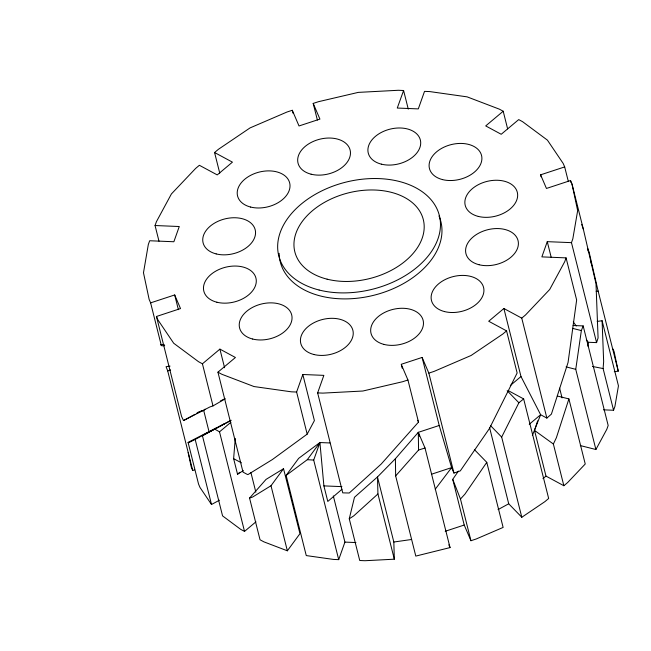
<?xml version="1.0" encoding="UTF-8"?>
<svg xmlns="http://www.w3.org/2000/svg" width="651" height="651" viewBox="0 0 651 651"><rect width="100%" height="100%" fill="white"/><g stroke="black" fill="none" stroke-linecap="round" stroke-linejoin="round"><path stroke-width="0.98" d="M587.951 346.242L588.146 342.271L586.356 339.822M243.336 470.616L237.534 474.213L233.628 458.654L235.271 438.416M603.485 409.837L613.567 410.252L603.095 368.556L603.656 361.606L602.094 320.723L597.187 321.423M580.318 445.577L595.901 449.515L575.753 369.329L581.351 330.578L583.166 325.915L573.075 325.5M394.319 559.185L377.93 493.954L377.482 476.947L393.831 542.023L394.319 559.185L364.991 560.723L359.734 560.503L349.261 518.798L354.478 497.283L377.482 476.947L395.393 458.727L418.3 432.345L439.213 425.477L422.117 357.44L401.211 364.308L407.933 379.981L418.512 422.084L381.201 464.049L349.237 493.019L342.751 492.864L317.639 392.903L323.856 375.367L302.821 374.504L296.612 392.032L307.182 434.136L272.346 459.573L247.917 474.603L246.924 474.221L243.043 472.13L217.939 372.169L235.426 357.489L219.908 349.123L202.428 363.803L212.999 405.907L209.907 406.948L183.509 420.562L181.564 416.445L156.452 316.476L180.522 308.574L174.688 294.952L150.617 302.861L149.152 299.452L143.48 272.761L148.314 244.556L149.657 240.748L173.866 241.749L179.269 226.524L155.06 225.523L158.99 241.187M568.901 398.925L556.385 437.7L553.374 444.023L563.856 485.727L567.648 482.537L585.241 464L568.901 398.925L557.305 396.003M563.856 485.727L545.994 476.101L534.52 430.409L537.636 420.896M155.06 225.523L156.411 221.714L171.416 193.933L195.585 168.471L199.377 165.281L217.239 174.907L232.431 162.148L214.57 152.521L218.37 149.339L250.041 127.913L287.058 111.996L292.291 110.288L299.012 125.96L319.926 119.1L313.196 103.419L318.429 101.702L358.278 92.385L398.347 90.277L403.596 90.513L408.275 109.132M341.938 489.308L327.795 501.449L323.889 485.89L319.918 442.542L298.646 458.377L286.123 475.393L306.263 555.58L333.45 559.421L338.707 559.64L313.701 460.078L319.918 442.542L329.927 442.957M338.707 559.64L344.924 542.104L333.32 495.924M568.372 181.629L564.677 166.925L540.607 174.826L546.449 188.448L570.52 180.547L571.977 183.948L577.657 210.647L572.823 238.844L571.472 242.652L547.263 241.659L541.868 256.885L566.077 257.877L576.648 299.981L568.054 362.493L551.405 414.117L546.864 418.088L540.639 414.728L520.987 376.538L503.89 308.501L488.706 321.252L506.568 330.879L517.138 372.982L489.438 428.513L460.314 470.876L453.95 473.082L451.607 467.613L439.213 425.477M566.077 257.877L564.726 261.686L549.713 289.467L525.552 314.938L521.752 318.127L546.864 418.088M587.471 344.167L588.146 342.271L596.585 342.613L598.082 337.942L595.999 283.673L583.345 229.185L571.977 183.948M613.567 410.252L614.918 406.444L618.45 385.856L602.094 320.723M403.596 90.513L397.273 108.05L418.308 108.896L424.525 91.368L429.782 91.588L467.125 96.861L499.317 109.14L503.199 111.231L507.625 128.874M532.363 435.495L540.639 414.728L529.247 424.297M523.656 398.917L548.663 498.479L544.863 501.669L521.809 517.268L501.669 437.081L518.888 402.766L523.656 398.917L508.472 390.73M307.182 434.136L314.4 420.595L302.821 374.504M595.901 449.515L606.822 429.286L608.172 425.485L583.166 325.915M474.376 449.589L486.777 462.348L503.125 527.424L476.166 539.004L470.942 540.721L464.22 525.04L452.738 479.348L458.402 471.112M486.777 462.348L464.904 494.166L460.469 499.024L470.942 540.721M249.561 498.072L252.653 497.022L271.003 485.736L283.527 468.72L299.965 533.657L287.351 550.803L263.915 541.86L260.034 539.769L249.561 498.072L266.047 479.396L283.527 468.72M286.123 475.393L307.296 459.696L319.918 442.542M435.218 489.243L451.607 467.613L431.572 474.197M395.653 475.905L418.569 450.028L425.022 448.018L450.036 547.589L415.794 556.092L395.653 475.905L395.393 458.727M197.245 412.604L203.706 410.48L204.992 409.186M377.93 493.954L353.729 515.885L349.261 518.798M503.199 111.231L485.711 125.92L501.221 134.277L518.709 119.597L522.582 121.688L547.426 140.144L563.221 163.523L564.677 166.925M255.924 521.833L244.524 531.411L219.517 431.841L230.918 422.271M237.534 474.213L239.812 472.3M506.568 330.879L502.767 334.069L471.096 355.487L434.071 371.404L428.846 373.121L422.117 357.44M510.351 385.465L520.987 376.538M542.958 478.648L545.994 476.101M212.999 405.907L225.327 398.778M183.509 420.562L195.015 414.313M196.781 413.352L202.095 410.464M219.411 500.204L211.51 504.501L200.012 487.485L198.555 484.084L188.074 442.379L188.749 442.647L195.17 439.433L231.113 420.237M244.524 531.411L240.642 529.32L222.561 515.877L202.42 435.69L224.375 423.76M202.42 435.69L230.804 420.53M498.039 509.595L508.716 503.793L521.809 517.268M188.074 442.379L217.125 427.504M170.025 366.106L166.07 366.676L167.706 370.899L170.595 369.947M407.933 379.981L402.709 381.698L362.859 391.023L322.896 393.114L317.639 392.903M188.155 452.478L191.256 467.06L192.712 470.461L194.641 469.827M445.211 531.281L464.22 525.04M164.687 345.681L161.822 345.787L160.512 344.688L164.198 344.493M596.186 291.412L598.147 291.127L618.247 371.151L614.284 371.688M393.831 542.023L411.587 539.484M296.612 392.032L291.355 391.821L254.004 386.548L221.812 374.26L217.939 372.169M313.701 460.078L307.296 459.696M323.889 485.89L341.913 486.631M344.924 542.104L355.934 542.56M592.426 366.448L603.095 368.556M572.587 328.364L581.351 330.578M566.093 366.887L575.753 369.329M503.89 308.501L521.752 318.127M202.428 363.803L198.547 361.712L173.711 343.256L157.916 319.885L156.452 316.476M219.517 431.841L214.871 429.188M233.628 458.654L241.383 462.828M534.52 430.409L553.374 444.023M507.17 390.706L518.888 402.766M490.642 425.73L501.669 437.081M573.279 321.911L576.249 325.98M417.625 420.286L418.512 422.084M612.982 349.001L614.08 351.548L618.247 371.151M418.569 450.028L418.3 432.345L425.022 448.018M448.848 544.822L450.036 547.589M452.738 479.348L460.469 499.024M581.734 224.514L583.345 229.185M418.3 432.345L419.431 436.17M570.52 180.547L571.008 182.5M588.349 251.538L587.609 248.584L589.074 251.986L598.147 291.127M590.831 261.401L591.572 264.355M571.472 242.652L596.585 342.613M540.607 174.826L541.103 176.803M547.263 241.659L551.226 257.43M489.56 427.512L508.716 503.793M428.846 373.121L453.95 473.082M401.455 365.284L402.196 368.23M313.196 103.419L317.379 120.061M292.291 110.288L293.031 113.225M214.57 152.521L219.737 173.085M271.003 485.736L287.351 550.803M219.908 349.123L224.595 367.758M250.904 472.512L255.843 492.164M174.688 294.952L178.382 309.664M203.706 410.48L209.134 432.101M195.17 439.433L211.51 504.501M150.617 302.861L161.188 344.957M167.706 370.899L192.712 470.461M559.616 388.151L562.057 397.924M438.977 215.961A82.791 55.18 -14.1 0 1 372.046 295.7A82.791 55.18 -14.1 0 1 279.157 253.345M224.302 398.982A346.511 1.961 -28.4 0 1 220.331 401.049M327.095 279.165A66.231 44.146 -14.1 0 0 424.192 226.402A66.231 44.146 -14.1 0 0 325.907 201.582A66.231 44.146 -14.1 0 0 327.095 279.165M216.913 302.227A26.854 17.902 -14.1 0 0 256.291 280.825A26.854 17.902 -14.1 0 0 216.433 270.759A26.854 17.902 -14.1 0 0 216.913 302.227M319.104 290.029A82.791 55.18 -14.1 0 0 440.475 224.066A82.791 55.18 -14.1 0 0 317.615 193.046A82.791 55.18 -14.1 0 0 319.104 290.029M313.872 354.494A26.854 17.902 -14.1 0 0 353.241 333.092A26.854 17.902 -14.1 0 0 313.383 323.026A26.854 17.902 -14.1 0 0 313.872 354.494M479.03 264.729A26.854 17.902 -14.1 0 0 518.399 243.328A26.854 17.902 -14.1 0 0 478.55 233.261A26.854 17.902 -14.1 0 0 479.03 264.729M384.106 344.444A26.854 17.902 -14.1 0 0 423.475 323.042A26.854 17.902 -14.1 0 0 383.618 312.985A26.854 17.902 -14.1 0 0 384.106 344.444M478.29 216.417A26.854 17.902 -14.1 0 0 517.659 195.023A26.854 17.902 -14.1 0 0 477.81 184.957A26.854 17.902 -14.1 0 0 478.29 216.417M442.534 179.603A26.854 17.902 -14.1 0 0 481.903 158.209A26.854 17.902 -14.1 0 0 442.045 148.143A26.854 17.902 -14.1 0 0 442.534 179.603M381.34 164.15A26.854 17.902 -14.1 0 0 420.709 142.756A26.854 17.902 -14.1 0 0 380.851 132.69A26.854 17.902 -14.1 0 0 381.34 164.15M216.173 253.914A26.854 17.902 -14.1 0 0 255.55 232.521A26.854 17.902 -14.1 0 0 215.693 222.455A26.854 17.902 -14.1 0 0 216.173 253.914M311.105 174.199A26.854 17.902 -14.1 0 0 350.474 152.806A26.854 17.902 -14.1 0 0 310.625 142.74A26.854 17.902 -14.1 0 0 311.105 174.199M250.651 207.059A26.854 17.902 -14.1 0 0 290.02 185.657A26.854 17.902 -14.1 0 0 250.171 175.591A26.854 17.902 -14.1 0 0 250.651 207.059M252.678 339.041A26.854 17.902 -14.1 0 0 292.047 317.639A26.854 17.902 -14.1 0 0 252.189 307.573A26.854 17.902 -14.1 0 0 252.678 339.041M444.56 311.585A26.854 17.902 -14.1 0 0 483.929 290.191A26.854 17.902 -14.1 0 0 444.072 280.125A26.854 17.902 -14.1 0 0 444.56 311.585"/></g></svg>
